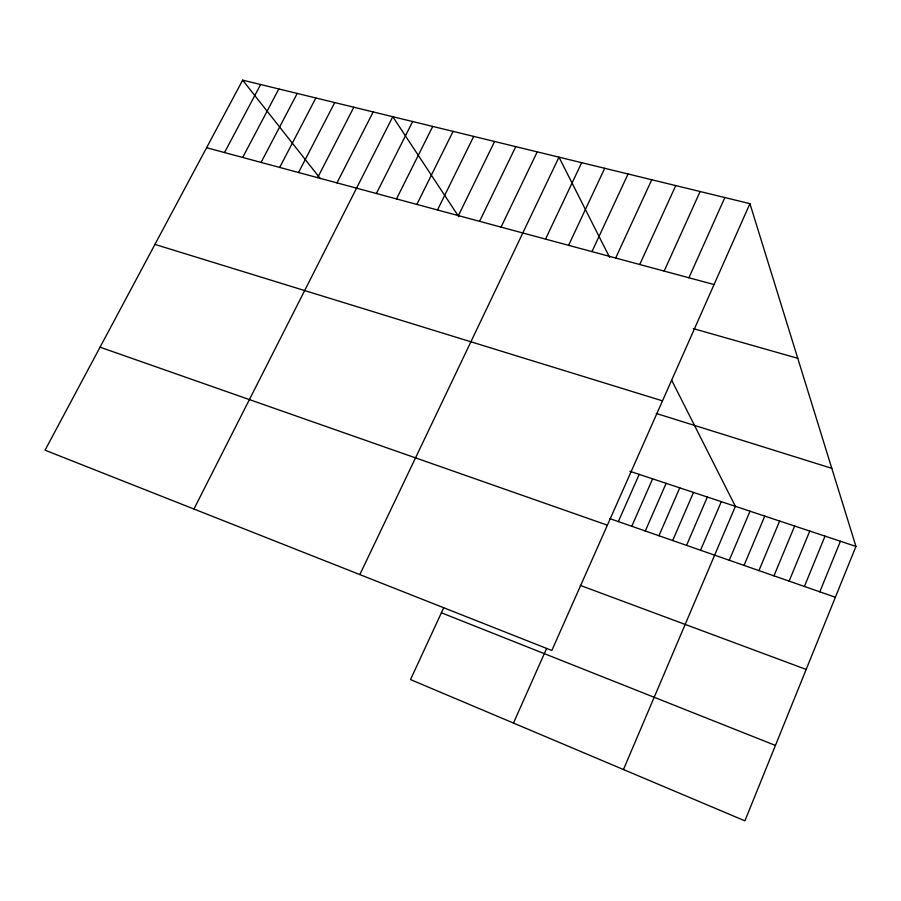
<?xml version="1.0" encoding="UTF-8"?>
<svg xmlns="http://www.w3.org/2000/svg" width="901" height="901" viewBox="0 0 901 901"><rect width="100%" height="100%" fill="white"/><g stroke="black" fill="none" stroke-linecap="round" stroke-linejoin="round"><path stroke-width="1.35" d="M749.925 203.649L551.84 650.477L45.05 450.185L242.662 80.155L749.925 203.649L855.95 546.411L744.913 820.845L410.507 679.579L443.675 607.837M819.82 591.833L840.419 541.253M804.402 586.45L825.023 536.14M789.118 581.122L809.762 531.061M773.959 575.84L794.626 526.038M758.935 570.603L779.624 521.048M744.035 565.411L764.758 516.104M729.269 560.264L750.004 511.205M623.458 769.533L735.385 506.351L671.741 380.368M700.528 550.241L721.307 501.666M686.551 545.375L707.341 497.025M672.687 540.532L693.5 492.43M658.935 535.746L679.759 487.858M645.296 530.993L666.132 483.33M631.77 526.274L652.617 478.848M618.345 521.589L639.214 474.388M513.469 723.075L546.592 648.517M688.927 277.778L724.843 197.544M664.161 271.1L700.133 191.519M639.744 264.511L675.761 185.595M615.687 258.024L651.75 179.749M591.968 251.627L628.065 173.983M568.587 245.331L604.717 168.296M545.533 239.114L581.686 162.687M359.837 574.59L558.98 157.157L609.639 257.438M501.046 227.12L537.233 151.864M479.58 221.331L515.777 146.649M458.395 215.621L494.604 141.491M437.492 209.978L473.712 136.4M416.859 204.414L453.079 131.377M396.496 198.93L432.728 126.422M376.404 193.512L412.624 121.534M193.94 509.031L392.78 116.702L458.778 216.713M336.974 182.88L373.183 111.927M317.636 177.666L353.834 107.219M298.546 172.519L334.733 102.568M279.693 167.428L315.857 97.972M261.065 162.417L297.217 93.434M242.684 157.45L278.814 88.951M224.518 152.562L260.626 84.525M206.577 147.719L714.065 284.547M693.297 328.606L797.768 358.305M154.949 244.408L662.505 400.855M656.243 413.458L831.792 468.317M629.9 471.291L855.95 546.411M609.876 518.638L835.385 597.25M100.056 347.189L607.387 525.182M580.278 585.391L806.181 669.432M441.389 612.781L775.434 745.431M242.662 80.155L320.373 178.691"/></g></svg>
